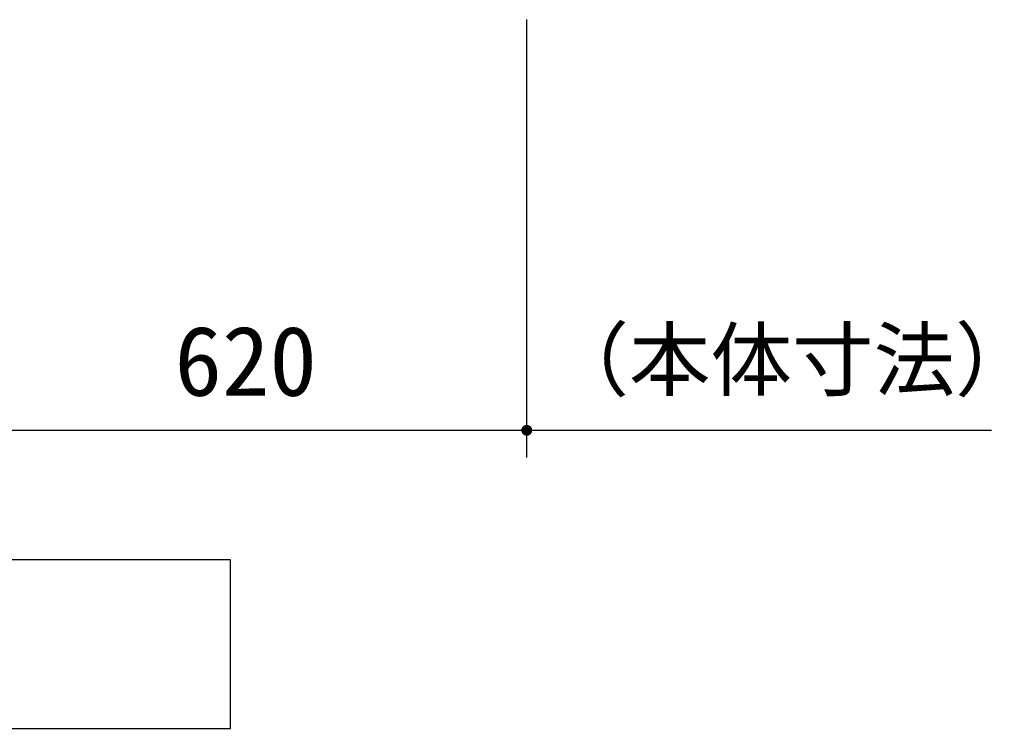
# Model space of a CAD drawing. Units: millimetres, scale not verified. Extents: x -8910 to 8910, y -6308 to 6308.
# Drawn here: x -3960 to -2887, y -1034 to -251 of the extents above; entities that cross this region are included whole.
import ezdxf
from ezdxf.enums import TextEntityAlignment as Align

# ---------------------------------------------------------------- set-up
doc = ezdxf.new("R2010")
doc.units = ezdxf.units.MM
doc.header["$LTSCALE"] = 30
doc.layers.add('0-3_空気管', color=3, linetype='Continuous', lineweight=25)
doc.layers.add('0-5_製作', color=5, linetype='Continuous', lineweight=25)
doc.styles.add('ＭＳ ゴシック', font='')
doc.styles.get('ＭＳ ゴシック').set_extended_font_data('MS Gothic')

msp = doc.modelspace()

# ---------------------------------------------------------------- linework, layer by layer
at = {"layer": '0-3_空気管', "color": 2}
msp.add_line((-4020.4, -704.7), (-3400.4, -704.7), dxfattribs=at)
at = {"layer": '0-3_空気管'}
msp.add_lwpolyline([(-3727.25, -1033.95), (-3727.25, -847.64), (-5756.58, -847.64), (-5756.58, -1033.95)], close=True, dxfattribs=at)
at = {"layer": '0-5_製作', "color": 2}
for p, q in [((-3400.4, -734.7), (-3400.4, -251.12)), ((-3400.4, -734.7), (-3400.4, -251.12)), ((-3400.4, -704.7), (-2887.31, -704.7))]:
    msp.add_line(p, q, dxfattribs=at)
at = {"layer": '0-5_製作'}
for points in [[(-3406.39, -704.32), (-3400.4, -704.7), (-3406.4, -704.7)], [(-3406.39, -704.32), (-3400.4, -704.7), (-3406.4, -704.7)], [(-3406.4, -704.7), (-3405.98, -706.91), (-3406.36, -705.45)], [(-3406.4, -704.7), (-3405.66, -707.59), (-3405.98, -706.91)], [(-3400.4, -704.7), (-3405.66, -707.59), (-3406.4, -704.7)], [(-3406.4, -704.7), (-3405.98, -706.91), (-3406.36, -705.45)], [(-3406.4, -704.7), (-3405.66, -707.59), (-3405.98, -706.91)], [(-3400.4, -704.7), (-3405.66, -707.59), (-3406.4, -704.7)], [(-3406.3, -703.58), (-3400.4, -704.7), (-3406.39, -704.32)], [(-3406.3, -703.58), (-3400.4, -704.7), (-3406.39, -704.32)], [(-3406.36, -705.45), (-3405.98, -706.91), (-3406.21, -706.19)], [(-3406.36, -705.45), (-3405.98, -706.91), (-3406.21, -706.19)], [(-3406.11, -702.85), (-3400.4, -704.7), (-3406.3, -703.58)], [(-3406.11, -702.85), (-3400.4, -704.7), (-3406.3, -703.58)], [(-3405.83, -702.15), (-3400.4, -704.7), (-3406.11, -702.85)], [(-3405.83, -702.15), (-3400.4, -704.7), (-3406.11, -702.85)], [(-3405.47, -701.49), (-3400.4, -704.7), (-3405.83, -702.15)], [(-3405.47, -701.49), (-3400.4, -704.7), (-3405.83, -702.15)], [(-3400.4, -704.7), (-3405.26, -708.23), (-3405.66, -707.59)], [(-3400.4, -704.7), (-3405.26, -708.23), (-3405.66, -707.59)], [(-3405.03, -700.88), (-3400.4, -704.7), (-3405.47, -701.49)], [(-3405.03, -700.88), (-3400.4, -704.7), (-3405.47, -701.49)], [(-3400.4, -704.7), (-3404.78, -708.81), (-3405.26, -708.23)], [(-3400.4, -704.7), (-3404.78, -708.81), (-3405.26, -708.23)], [(-3404.51, -700.33), (-3400.4, -704.7), (-3405.03, -700.88)], [(-3404.51, -700.33), (-3400.4, -704.7), (-3405.03, -700.88)], [(-3400.4, -704.7), (-3404.23, -709.32), (-3404.78, -708.81)], [(-3400.4, -704.7), (-3404.23, -709.32), (-3404.78, -708.81)], [(-3403.93, -699.85), (-3400.4, -704.7), (-3404.51, -700.33)], [(-3403.93, -699.85), (-3400.4, -704.7), (-3404.51, -700.33)], [(-3400.4, -704.7), (-3403.62, -709.77), (-3404.23, -709.32)], [(-3400.4, -704.7), (-3403.62, -709.77), (-3404.23, -709.32)], [(-3403.29, -699.44), (-3400.4, -704.7), (-3403.93, -699.85)], [(-3403.29, -699.44), (-3400.4, -704.7), (-3403.93, -699.85)], [(-3400.4, -704.7), (-3402.96, -710.13), (-3403.62, -709.77)], [(-3400.4, -704.7), (-3402.96, -710.13), (-3403.62, -709.77)], [(-3402.61, -699.12), (-3400.4, -704.7), (-3403.29, -699.44)], [(-3402.61, -699.12), (-3400.4, -704.7), (-3403.29, -699.44)], [(-3400.4, -704.7), (-3402.26, -710.41), (-3402.96, -710.13)], [(-3400.4, -704.7), (-3402.26, -710.41), (-3402.96, -710.13)], [(-3401.89, -698.89), (-3400.4, -704.7), (-3402.61, -699.12)], [(-3401.89, -698.89), (-3400.4, -704.7), (-3402.61, -699.12)], [(-3400.4, -704.7), (-3401.53, -710.59), (-3402.26, -710.41)], [(-3400.4, -704.7), (-3401.53, -710.59), (-3402.26, -710.41)], [(-3401.15, -698.75), (-3400.4, -704.7), (-3401.89, -698.89)], [(-3401.15, -698.75), (-3400.4, -704.7), (-3401.89, -698.89)], [(-3400.4, -704.7), (-3400.78, -710.69), (-3401.53, -710.59)], [(-3400.4, -704.7), (-3400.78, -710.69), (-3401.53, -710.59)], [(-3401.15, -698.75), (-3400.4, -698.7), (-3400.4, -704.7)], [(-3401.15, -698.75), (-3400.4, -698.7), (-3400.4, -704.7)], [(-3400.4, -704.7), (-3400.4, -710.7), (-3400.78, -710.69)], [(-3400.4, -704.7), (-3400.4, -710.7), (-3400.78, -710.69)], [(-3400.4, -698.7), (-3394.4, -704.7), (-3400.4, -704.7)], [(-3400.03, -698.71), (-3394.4, -704.7), (-3400.4, -698.7)], [(-3400.4, -698.7), (-3394.4, -704.7), (-3400.4, -704.7)], [(-3400.03, -698.71), (-3394.4, -704.7), (-3400.4, -698.7)], [(-3400.4, -704.7), (-3399.65, -710.65), (-3400.4, -710.7)], [(-3400.4, -704.7), (-3398.91, -710.51), (-3399.65, -710.65)], [(-3394.4, -704.7), (-3398.91, -710.51), (-3400.4, -704.7)], [(-3400.4, -704.7), (-3399.65, -710.65), (-3400.4, -710.7)], [(-3400.4, -704.7), (-3398.91, -710.51), (-3399.65, -710.65)], [(-3394.4, -704.7), (-3398.91, -710.51), (-3400.4, -704.7)], [(-3399.28, -698.81), (-3394.4, -704.7), (-3400.03, -698.71)], [(-3399.28, -698.81), (-3394.4, -704.7), (-3400.03, -698.71)], [(-3398.55, -698.99), (-3394.4, -704.7), (-3399.28, -698.81)], [(-3398.55, -698.99), (-3394.4, -704.7), (-3399.28, -698.81)], [(-3394.4, -704.7), (-3398.19, -710.28), (-3398.91, -710.51)], [(-3394.4, -704.7), (-3398.19, -710.28), (-3398.91, -710.51)], [(-3397.85, -699.27), (-3394.4, -704.7), (-3398.55, -698.99)], [(-3397.85, -699.27), (-3394.4, -704.7), (-3398.55, -698.99)], [(-3394.4, -704.7), (-3397.51, -709.96), (-3398.19, -710.28)], [(-3394.4, -704.7), (-3397.51, -709.96), (-3398.19, -710.28)], [(-3397.19, -699.63), (-3394.4, -704.7), (-3397.85, -699.27)], [(-3397.19, -699.63), (-3394.4, -704.7), (-3397.85, -699.27)], [(-3394.4, -704.7), (-3396.88, -709.55), (-3397.51, -709.96)], [(-3394.4, -704.7), (-3396.88, -709.55), (-3397.51, -709.96)], [(-3396.58, -700.08), (-3394.4, -704.7), (-3397.19, -699.63)], [(-3396.58, -700.08), (-3394.4, -704.7), (-3397.19, -699.63)], [(-3394.4, -704.7), (-3396.3, -709.07), (-3396.88, -709.55)], [(-3394.4, -704.7), (-3396.3, -709.07), (-3396.88, -709.55)], [(-3396.03, -700.59), (-3394.4, -704.7), (-3396.58, -700.08)], [(-3396.03, -700.59), (-3394.4, -704.7), (-3396.58, -700.08)], [(-3394.4, -704.7), (-3395.78, -708.53), (-3396.3, -709.07)], [(-3394.4, -704.7), (-3395.78, -708.53), (-3396.3, -709.07)], [(-3395.55, -701.17), (-3394.4, -704.7), (-3396.03, -700.59)], [(-3395.55, -701.17), (-3394.4, -704.7), (-3396.03, -700.59)], [(-3394.4, -704.7), (-3395.34, -707.92), (-3395.78, -708.53)], [(-3394.4, -704.7), (-3395.34, -707.92), (-3395.78, -708.53)], [(-3395.14, -701.81), (-3394.4, -704.7), (-3395.55, -701.17)], [(-3395.14, -701.81), (-3394.4, -704.7), (-3395.55, -701.17)], [(-3394.4, -704.7), (-3394.97, -707.26), (-3395.34, -707.92)], [(-3394.4, -704.7), (-3394.97, -707.26), (-3395.34, -707.92)], [(-3394.82, -702.49), (-3394.4, -704.7), (-3395.14, -701.81)], [(-3394.82, -702.49), (-3394.4, -704.7), (-3395.14, -701.81)], [(-3394.4, -704.7), (-3394.7, -706.55), (-3394.97, -707.26)], [(-3394.4, -704.7), (-3394.7, -706.55), (-3394.97, -707.26)], [(-3394.82, -702.49), (-3394.45, -703.95), (-3394.4, -704.7)], [(-3394.59, -703.21), (-3394.45, -703.95), (-3394.82, -702.49)], [(-3394.82, -702.49), (-3394.45, -703.95), (-3394.4, -704.7)], [(-3394.59, -703.21), (-3394.45, -703.95), (-3394.82, -702.49)], [(-3394.4, -704.7), (-3394.51, -705.82), (-3394.7, -706.55)], [(-3394.4, -704.7), (-3394.51, -705.82), (-3394.7, -706.55)], [(-3394.4, -704.7), (-3394.41, -705.08), (-3394.51, -705.82)], [(-3394.4, -704.7), (-3394.41, -705.08), (-3394.51, -705.82)]]:
    msp.add_solid(points, dxfattribs=at)

# ---------------------------------------------------------------- texts
at = {"layer": '0-5_製作', "color": 4, "style": 'ＭＳ ゴシック'}
for s, height, p in [('（本体寸法）', 65.98, (-3377.53, -679.51)), ('620', 76.98, (-3789.15, -689.7))]:
    msp.add_text(s, height=height, dxfattribs=at).set_placement(p, align=Align.BOTTOM_LEFT)

doc.saveas('drawing.dxf')
